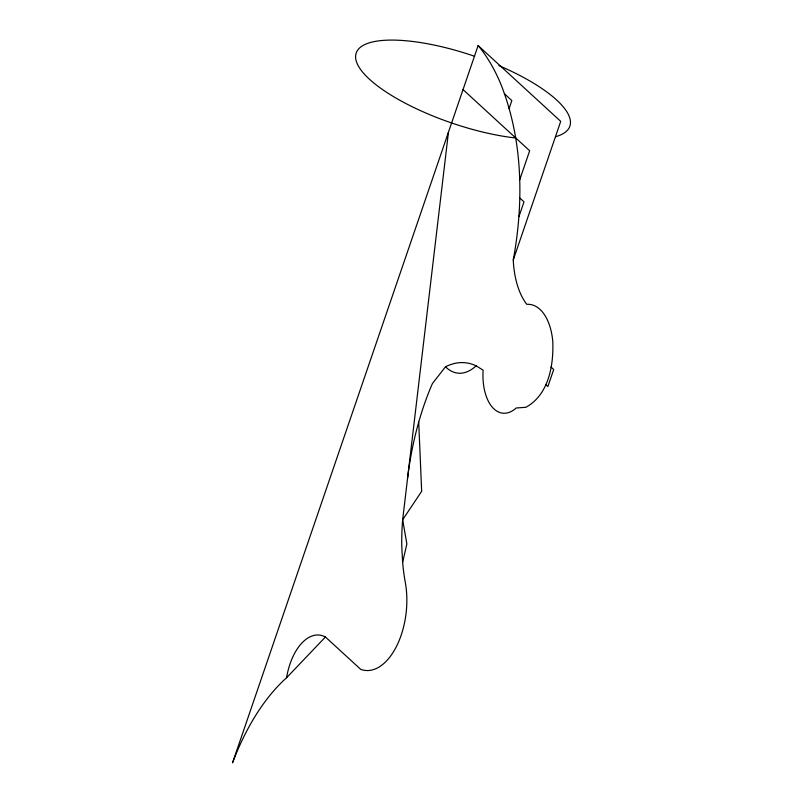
<?xml version="1.0" encoding="UTF-8"?>
<svg xmlns="http://www.w3.org/2000/svg" width="803" height="803" viewBox="0 0 803 803"><rect width="100%" height="100%" fill="white"/><g stroke="black" fill="none" stroke-linecap="round" stroke-linejoin="round"><path stroke-width="1.2" d="M448.455 132.174L402.664 519.732A144.339 79.627 -83.7 0 0 401.791 546.592L402.624 562.341A144.339 79.627 -83.7 0 0 405.314 582.516A62.142 34.278 -83.7 0 1 396.24 646.877A62.142 34.278 -83.7 0 1 360.708 669.361L325.436 636.98L286.571 677.752A210.436 116.094 -83.7 0 0 232.529 762.85L478.116 45.55A203.3 112.149 -83.7 0 1 501.413 85.54C522.914 140.786 523.887 202.195 513.258 259.961A71.487 39.437 -83.7 0 0 526.768 304.327A52.275 28.838 -83.7 0 1 552.795 341.616C553.719 365.435 548.65 394.875 525.835 407.312L516.249 407.974A44.065 24.311 -83.7 0 1 483.115 370.163L476.119 365.827A103.928 57.334 -83.7 0 0 445.514 366.78L432.446 383.493L430.699 387.548A205.227 113.213 -83.7 0 0 407.553 478.377M402.624 562.341L406.86 543.972L402.664 519.732L421.665 491.326L418.714 422.147M509.112 108.576L511.852 100.586L504.344 93.7M519.692 179.872L529.669 150.763L463.03 89.595M518.929 216.639L523.998 201.834L519.852 198.03M513.258 259.961L560.715 121.363L478.116 45.55M550.999 367.011L553.719 369.5L547.877 386.554L545.628 384.496M286.571 677.752A51.031 28.145 -83.7 0 1 325.436 636.98M498.904 65.615A112.922 35.272 18.9 0 1 555.515 136.721M515.777 138.006A112.922 35.272 18.9 0 1 357.777 64.892A112.922 35.272 18.9 0 1 474.673 56.3M476.119 365.827A58.087 32.04 -83.7 0 1 445.514 366.78"/></g></svg>
